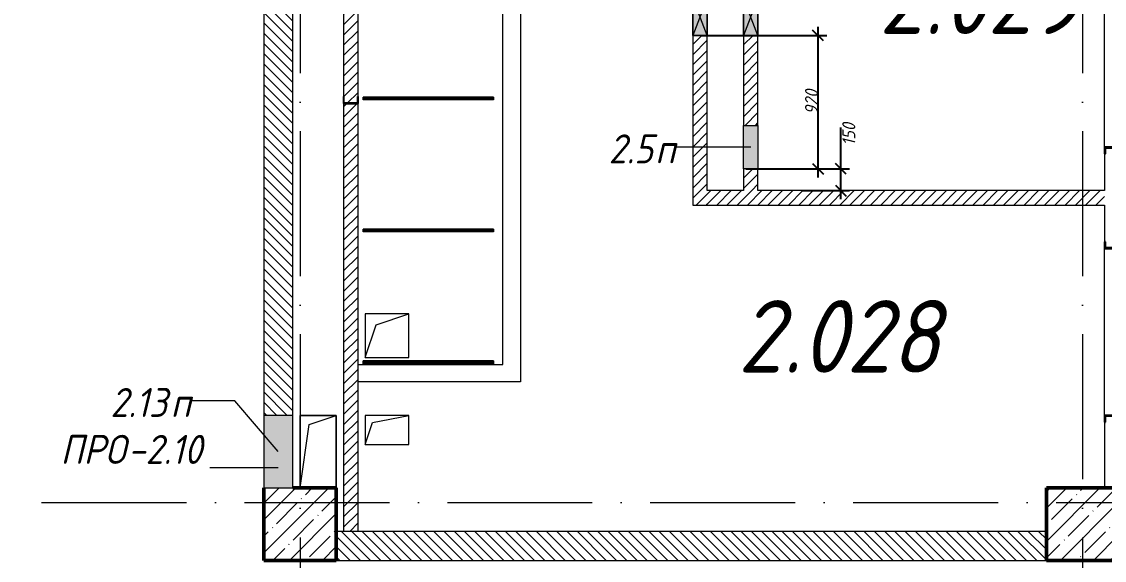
# Model space of a CAD drawing. Header units: millimetres. Extents: x -537608 to 253996, y -217170 to 186033.
# Drawn here: x -108819 to -101348, y 555 to 4270 of the extents above; entities that cross this region are included whole.
import ezdxf

# ---------------------------------------------------------------- set-up
doc = ezdxf.new("R2010")
doc.units = ezdxf.units.MM
doc.linetypes.add('50_200_ШТРИХ_1Т_ш5_п1_п1_', pattern=[1400, 1000, -200, 0, -200])
for name, color, linetype, lineweight in [('A-____-____-DIMS', 7, 'Continuous', 9), ('A-DETL-GENF-OTLN', 7, 'Continuous', 9), ('A-FLOR-____-OTLN', 7, 'Continuous', 9), ('A-GENM-____-IDEN', 7, 'Continuous', 9), ('A-GENM-____-MCUT', 7, 'Continuous', 25), ('A-GENM-____-OTLN', 7, 'Continuous', 9), ('A-GENM-____-OTLN-1', 7, 'Continuous', 25), ('A-GLAZ-____-IDEN', 7, 'Continuous', 9), ('A-GLAZ-____-OTLN', 7, 'Continuous', 9), ('A-WALL-____-MCUT', 7, 'Continuous', 13), ('A-WALL-____-OTLN', 7, 'Continuous', 9), ('A-WALL-____-PATT-1', 7, 'Continuous', 9), ('A-WALL-FNSH-MCUT-1', 7, 'Continuous', 9), ('I-WALL-____-OTLN', 7, 'Continuous', 9), ('S-COLS-____-MCUT', 7, 'Continuous', 50), ('S-COLS-____-OTLN', 7, 'Continuous', 9), ('S-GRID-____-OTLN-1', 7, '50_200_ШТРИХ_1Т_ш5_п1_п1_', 9), ('Марки помещений', 7, 'Continuous', 9)]:
    doc.layers.add(name, color=color, linetype=linetype, lineweight=lineweight)
doc.styles.add('ISOCPEUR_I_11', font='isocpeui.ttf', dxfattribs={"width": 0.9, "height": 200})
doc.styles.add('ISOCPEUR_I_2', font='isocpeui.ttf', dxfattribs={"width": 0.9, "height": 140})
doc.styles.add('ISOCPEUR_I_7', font='isocpeui.ttf', dxfattribs={"width": 0.9, "height": 90})
doc.dimstyles.new('ISO-1_8_0_9К_СРЕДНИЙ_Кладочные_1', dxfattribs={"dimscale": 304.8, "dimtxt": 89.638306, "dimasz": 0.246063, "dimexe": 0.19685, "dimexo": 0, "dimgap": 0, "dimtad": 1, "dimdec": 3, "dimrnd": 0.001, "dimdsep": 46, "dimtxsty": 'ISOCPEUR_I_7', "dimblk1": 'OBLIQUE', "dimblk2": 'OBLIQUE', "dimsah": 1, "dimcen": 0.09, "dimdle": 0.19685, "dimazin": 0, "dimtfac": 1, "dimtdec": 4, "dimtix": 1, "dimtmove": 0, "dimatfit": 3, "dimfxl": 1, "dimtvp": 1, "dimtolj": 1, "dimtzin": 0, "dimarcsym": 2})
doc.dimstyles.new('ISO-1_8_0_9К_СРЕДНИЙ_Кладочные_2', dxfattribs={"dimscale": 304.8, "dimtxt": 89.638306, "dimasz": 0.246063, "dimexe": 0.19685, "dimexo": 0, "dimgap": 0, "dimtad": 1, "dimdec": 3, "dimrnd": 0.001, "dimdsep": 46, "dimtxsty": 'ISOCPEUR_I_7', "dimblk1": 'OBLIQUE', "dimblk2": 'OBLIQUE', "dimsah": 1, "dimcen": 0.09, "dimdle": 0.19685, "dimazin": 0, "dimtfac": 1, "dimtdec": 4, "dimtix": 1, "dimtmove": 1, "dimatfit": 3, "dimfxl": 1, "dimtvp": 1, "dimtolj": 1, "dimtzin": 0, "dimarcsym": 2})
pattern_1 = [(135, (-184647.673, -45376.493), (-35.35534, -35.35534), [])]
pattern_2 = [(45, (-184647.673, -45376.493), (-35.35534, 35.35534), [])]

# ---------------------------------------------------------------- blocks, each defined once
blk = doc.blocks.new('BSC_Колонна _Прямоугольная - 500х500-V54-АР1_План отверстий 2 этажа в осях 1-64_Ю-ЯЯ')
at = {"layer": 'S-COLS-____-OTLN'}
h = blk.add_hatch(dxfattribs=at)
h.set_pattern_fill('FP_64', color=256, style=0, pattern_type=2)
h.set_pattern_definition([(45, (-83150, -46181.04), (-114.04925, 114.04925), []), (45, (-83035.95, -46181.04), (-114.04925, 114.04925), [201.613, -40.323, 3.353, -36.97])])
h.paths.add_polyline_path([(-250, -250), (250, -250), (250, 250), (-250, 250)], flags=0)
at = {"layer": 'S-COLS-____-MCUT'}
for p, q in [((250, 250), (-250, 250)), ((-250, 250), (-250, -250)), ((250, -250), (250, 250)), ((-250, -250), (250, -250))]:
    blk.add_line(p, q, dxfattribs=at)
blk = doc.blocks.new('BSC_Колонна _Прямоугольная - 500х500-V114-АР1_План отверстий 2 этажа в осях 1-64_Ю-ЯЯ')
at = {"layer": 'S-COLS-____-OTLN'}
h = blk.add_hatch(dxfattribs=at)
h.set_pattern_fill('FP_127', color=256, style=0, pattern_type=2)
h.set_pattern_definition([(45, (-77750, -46181.04), (-114.04925, 114.04925), []), (45, (-77635.95, -46181.04), (-114.04925, 114.04925), [201.613, -40.323, 3.353, -36.97])])
h.paths.add_polyline_path([(-250, -250), (250, -250), (250, 250), (-250, 250)], flags=0)
at = {"layer": 'S-COLS-____-MCUT'}
for p, q in [((-250, 250), (-250, -250)), ((250, 250), (-50, 250)), ((250, -250), (250, 250)), ((-250, -250), (250, -250))]:
    blk.add_line(p, q, dxfattribs=at)
blk = doc.blocks.new('154_Стойка_СКБ_Швеллер - СМ-2180_100-28278414-АР1_План отверстий 2 этажа в осях 1-64_Ю-ЯЯ')
at = {"layer": 'A-GENM-____-MCUT'}
for p, q in [((171, 50), (125, 50)), ((125, 50), (125, -50)), ((129.5, 42.4), (171, 42.4)), ((129.5, -42.4), (129.5, 42.4)), ((171, 42.4), (171, 50)), ((125, -50), (171, -50)), ((171, -42.4), (129.5, -42.4)), ((171, -50), (171, -42.4))]:
    blk.add_line(p, q, dxfattribs=at)
blk = doc.blocks.new('154_Фахверк_СКБ_Швеллер - Тип_100_3960-28331862-АР1_План отверстий 2 этажа в осях 1-64_Ю-ЯЯ')
at = {"layer": 'A-GENM-____-MCUT'}
for p, q in [((175, 50), (125, 50)), ((125, 50), (125, -50)), ((128, 47), (175, 47)), ((128, -47), (128, 47)), ((175, 47), (175, 50)), ((125, -50), (175, -50)), ((175, -47), (128, -47)), ((175, -50), (175, -47))]:
    blk.add_line(p, q, dxfattribs=at)
blk = doc.blocks.new('131_Панель боковая - 900х1500-29281255-АР1_План отверстий 2 этажа в осях 1-64_Ю-ЯЯ')
at = {"layer": 'A-GENM-____-MCUT'}
for p, q in [((450, 5), (-450, 5)), ((-450, 5), (-450, -5)), ((450, -5), (450, 5)), ((-450, -5), (450, -5))]:
    blk.add_line(p, q, dxfattribs=at)
at = {"layer": 'A-GENM-____-OTLN'}
for p, q in [((-450, 10), (450, 10)), ((-450, 5), (-450, 10)), ((450, 10), (450, 5)), ((-450, -10), (-450, -5)), ((-450, -10), (450, -10)), ((450, -5), (450, -10))]:
    blk.add_line(p, q, dxfattribs=at)
blk = doc.blocks.new('AR_Отверстие Ниша - Лючок-32404312-АР1_План отверстий 2 этажа в осях 1-64_Ю-ЯЯ')
at = {"layer": 'A-GLAZ-____-OTLN'}
blk.add_hatch(color=256, dxfattribs=at).paths.add_polyline_path([(150, 50), (-150, 50), (-150, -50), (150, -50)], flags=0)
for p, q in [((-150, 50), (150, 50)), ((-150, -50), (-150, 50)), ((150, 50), (150, -50)), ((150, -50), (-150, -50))]:
    blk.add_line(p, q, dxfattribs=at)
blk = doc.blocks.new('AR_Отверстие Ниша - Лючок-32401976-АР1_План отверстий 2 этажа в осях 1-64_Ю-ЯЯ')
at = {"layer": 'A-GLAZ-____-OTLN'}
blk.add_hatch(color=256, dxfattribs=at).paths.add_polyline_path([(250, -100), (250, 100), (-250, 100), (-250, -100)], flags=0)
for p, q in [((250, 100), (-250, 100)), ((-250, 100), (-250, -100)), ((250, -100), (250, 100)), ((-250, -100), (250, -100))]:
    blk.add_line(p, q, dxfattribs=at)
blk = doc.blocks.new('AR_Отверстие прямоугольное _в плите_ - AR_Отверстие прямоугольное _в плите_-30459229-АР1_План отверстий 2 этажа в осях 1-64_Ю-ЯЯ')
at = {"layer": 'A-GENM-____-OTLN'}
for p, q in [((125, 250), (-125, 250)), ((-125, 250), (-125, -250)), ((-62.5, 187.5), (125, 250)), ((125, -250), (125, 250)), ((-125, -250), (-62.5, 187.5))]:
    blk.add_line(p, q, dxfattribs=at)
blk = doc.blocks.new('AR_Отверстие прямоугольное _в плите_ - AR_Отверстие прямоугольное _в плите_-30459341-АР1_План отверстий 2 этажа в осях 1-64_Ю-ЯЯ')
at = {"layer": 'A-GENM-____-OTLN'}
for p, q in [((150, 150), (-150, 150)), ((-150, 150), (-150, -150)), ((-75, 75), (150, 150)), ((150, -150), (150, 150)), ((-150, -150), (-75, 75)), ((-150, -150), (150, -150))]:
    blk.add_line(p, q, dxfattribs=at)
blk = doc.blocks.new('AR_Отверстие прямоугольное _в плите_ - AR_Отверстие прямоугольное _в плите_-30459372-АР1_План отверстий 2 этажа в осях 1-64_Ю-ЯЯ')
at = {"layer": 'A-GENM-____-OTLN'}
for p, q in [((150, 100), (-150, 100)), ((-150, 100), (-150, -100)), ((-100, 50), (150, 100)), ((150, -100), (150, 100)), ((-150, -100), (-100, 50)), ((-150, -100), (150, -100))]:
    blk.add_line(p, q, dxfattribs=at)
blk = doc.blocks.new('AR_Отверстие прямоугольное _в стене__БезПР - AR_Отверстие прямоугольное _в стене__БезПР-36789349-АР1_План отверстий 2 этажа в осях 1-64_Ю-ЯЯ')
at = {"layer": 'A-GLAZ-____-OTLN'}
blk.add_hatch(color=256, dxfattribs=at).paths.add_polyline_path([(130, 50), (-130, 50), (-130, -50), (130, -50)], flags=0)
at = {"layer": 'A-DETL-GENF-OTLN'}
for p, q in [((-130, -50), (-130, 50)), ((-130, 50), (130, 50)), ((130, 50), (-130, -50)), ((-130, 50), (130, -50)), ((130, 50), (-130, 50)), ((-130, 50), (-130, -50)), ((130, 50), (130, -50)), ((130, -50), (130, 50)), ((130, -50), (-130, -50)), ((-130, -50), (130, -50))]:
    blk.add_line(p, q, dxfattribs=at)
at = {"layer": 'A-GLAZ-____-OTLN'}
blk.add_line((130, 50), (-130, 50), dxfattribs=at)
blk = doc.blocks.new('_Oblique')
at = {"color": 0, "linetype": 'ByBlock', "lineweight": -2}
blk.add_line((-0.5, -0.5), (0.5, 0.5), dxfattribs=at)
blk = doc.blocks.new('*D2267')
at = {"layer": 'A-____-____-DIMS', "color": 0, "lineweight": -2, "transparency": 16777216}
for p, q in [((-103166.3, 3254.5), (-103166.3, 3539.5)), ((-103822.4, 3254.5), (-103106.3, 3254.5)), ((-103166.3, 3044.5), (-103166.3, 3254.5)), ((-103429.4, 3104.5), (-103106.3, 3104.5))]:
    blk.add_line(p, q, dxfattribs=at)
at = {"layer": 'Defpoints', "color": 0, "transparency": 16777216}
for p in [(-103822.4, 3254.5), (-103166.3, 3254.5), (-103429.4, 3104.5)]:
    blk.add_point(p, dxfattribs=at)
at = {"layer": 'A-____-____-DIMS', "color": 0, "lineweight": -2, "transparency": 16777216, "xscale": 75, "yscale": 75, "zscale": 75}
for p, rotation in [((-103166.3, 3254.5), 90), ((-103166.3, 3104.5), 270)]:
    blk.add_blockref('_Oblique', p, dxfattribs=dict(at, rotation=rotation))
at = {"layer": 'A-____-____-DIMS', "color": 0, "transparency": 16777216, "insert": (-103156.1, 3415.4), "char_height": 90, "width": 368.207, "attachment_point": 1, "rotation": 90, "line_spacing_factor": 1.149209, "style": 'ISOCPEUR_I_7'}
blk.add_mtext('\\A1;150', dxfattribs=at)
blk = doc.blocks.new('*D2268')
at = {"layer": 'A-____-____-DIMS', "color": 0, "lineweight": -2, "transparency": 16777216}
for p, q in [((-103323.3, 3194.5), (-103323.3, 4234.5)), ((-104130.9, 4174.5), (-103263.3, 4174.5)), ((-103822.4, 3254.5), (-103263.3, 3254.5))]:
    blk.add_line(p, q, dxfattribs=at)
at = {"layer": 'Defpoints', "color": 0, "transparency": 16777216}
for p in [(-104130.9, 4174.5), (-103323.3, 4174.5), (-103822.4, 3254.5)]:
    blk.add_point(p, dxfattribs=at)
at = {"layer": 'A-____-____-DIMS', "color": 0, "lineweight": -2, "transparency": 16777216, "xscale": 75, "yscale": 75, "zscale": 75}
for p, rotation in [((-103323.3, 4174.5), 90), ((-103323.3, 3254.5), 270)]:
    blk.add_blockref('_Oblique', p, dxfattribs=dict(at, rotation=rotation))
at = {"layer": 'A-____-____-DIMS', "color": 0, "transparency": 16777216, "insert": (-103368.3, 3714.5), "char_height": 90, "width": 409.578, "attachment_point": 5, "rotation": 90, "style": 'ISOCPEUR_I_7'}
blk.add_mtext('\\A1;920', dxfattribs=at)

msp = doc.modelspace()

# ---------------------------------------------------------------- hatches: boundary and pattern name
at = {"layer": 'A-WALL-____-PATT-1'}
h = msp.add_hatch(dxfattribs=at)
h.set_pattern_fill('FP_5', color=256, style=0, pattern_type=2)
h.set_pattern_definition(pattern_2)
h.paths.add_polyline_path([(-106597.6725, 754.5485), (-106497.6725, 754.5485), (-106497.6725, 3704.5485), (-106597.6725, 3704.5485), (-106597.6725, 2161.6243)], flags=0)
h.paths.add_polyline_path([(-106594.6725, 3707.5485), (-106500.6725, 3707.5485), (-106500.6725, 3754.5485), (-106497.6725, 3754.5485), (-106497.6725, 6604.5485), (-106597.6725, 6604.5485), (-106597.6725, 3754.5485), (-106594.6725, 3754.5485)], flags=0)
h = msp.add_hatch(dxfattribs=at)
h.set_pattern_fill('FP_5', color=256, style=0, pattern_type=2)
h.set_pattern_definition(pattern_2)
h.paths.add_polyline_path([(-104087.6725, 3004.5485), (-104087.6725, 4174.5485), (-104187.6725, 4174.5485), (-104187.6725, 3004.5485)], flags=0)
h.paths.add_polyline_path([(-104187.6725, 4434.5485), (-104087.6725, 4434.5485), (-104087.6725, 4804.5485), (-104090.6725, 4804.5485), (-104090.6725, 4851.5485), (-104184.6725, 4851.5485), (-104184.6725, 4804.5485), (-104187.6725, 4804.5485)], flags=0)
h.paths.add_polyline_path([(-104137.6725, 4854.5485), (-104087.6725, 4854.5485), (-104087.6725, 6604.5485), (-104187.6725, 6604.5485), (-104187.6725, 4854.5485), (-104184.481, 4854.5485)], flags=0)
h = msp.add_hatch(dxfattribs=at)
h.set_pattern_fill('FP_5', color=256, style=0, pattern_type=2)
h.set_pattern_definition(pattern_2)
h.paths.add_polyline_path([(-103837.6725, 3104.5485), (-103737.6725, 3104.5485), (-103737.6725, 3254.5485), (-103837.6725, 3254.5485)], flags=0)
h.paths.add_polyline_path([(-103837.6725, 3554.5485), (-103737.6725, 3554.5485), (-103737.6725, 4174.5485), (-103837.6725, 4174.5485)], flags=0)
h.paths.add_polyline_path([(-103737.6725, 4434.5485), (-103737.6725, 4804.5485), (-103740.6725, 4804.5485), (-103740.6725, 4851.5485), (-103834.6725, 4851.5485), (-103834.6725, 4804.5485), (-103837.6725, 4804.5485), (-103837.6725, 4434.5485), (-103740.6725, 4434.5485)], flags=0)
h.paths.add_polyline_path([(-103737.6725, 4854.5485), (-103737.6725, 6604.5485), (-103837.6725, 6604.5485), (-103837.6725, 4854.5485), (-103740.6725, 4854.5485)], flags=0)
h = msp.add_hatch(dxfattribs=at)
h.set_pattern_fill('FP_6', color=256, style=0, pattern_type=2)
h.set_pattern_definition(pattern_1)
h.paths.add_polyline_path([(-107147.6725, 1554.5485), (-106947.6725, 1554.5485), (-106947.6725, 5654.5485), (-107147.6725, 5654.5485), (-107147.6725, 2161.6243)], flags=0)
h.paths.add_polyline_path([(-107147.6725, 6154.5485), (-106947.6725, 6154.5485), (-106947.6725, 6304.5485), (-107147.6725, 6304.5485)], flags=0)
h = msp.add_hatch(dxfattribs=at)
h.set_pattern_fill('FP_5', color=256, style=0, pattern_type=2)
h.set_pattern_definition(pattern_2)
h.paths.add_polyline_path([(-101347.6725, 3004.5485), (-101347.6725, 3104.5485), (-104087.6725, 3104.5485), (-104087.6725, 3004.5485), (-101590.3223, 3004.5485)], flags=0)
h = msp.add_hatch(dxfattribs=at)
h.set_pattern_fill('FP_6', color=256, style=0, pattern_type=2)
h.set_pattern_definition(pattern_1)
h.paths.add_polyline_path([(-101747.6725, 554.5485), (-101747.6725, 754.5485), (-106647.6725, 754.5485), (-106647.6725, 554.5485), (-103357.8229, 554.5485)], flags=0)

# ---------------------------------------------------------------- linework, layer by layer
at = {"layer": 'A-FLOR-____-OTLN'}
for p, q in [((-106897.6725, 1554.5485), (-106647.6725, 1554.5485)), ((-106897.6725, 1054.5485), (-106897.6725, 1554.5485)), ((-106647.6725, 1554.5485), (-106647.6725, 1054.5485))]:
    msp.add_line(p, q, dxfattribs=at)
at = {"layer": 'A-GENM-____-IDEN'}
msp.add_line((-107047.6725, 1192.4393), (-107520.8885, 1192.4393), dxfattribs=at)
at = {"layer": 'A-GLAZ-____-IDEN'}
for p, q in [((-103787.6725, 3404.5485), (-104304.352, 3404.6227)), ((-107347.6725, 1655.4777), (-107647.6725, 1655.4777)), ((-107047.6725, 1304.5485), (-107347.6725, 1655.4777))]:
    msp.add_line(p, q, dxfattribs=at)
at = {"layer": 'A-WALL-____-MCUT'}
for p, q in [((-107147.6725, 5654.5485), (-107147.6725, 1554.5485)), ((-106947.6725, 1554.5485), (-106947.6725, 5654.5485)), ((-101747.6725, 754.5485), (-106647.6725, 754.5485)), ((-106647.6725, 554.5485), (-101747.6725, 554.5485))]:
    msp.add_line(p, q, dxfattribs=at)
at = {"layer": 'A-WALL-____-OTLN'}
for p, q in [((-105497.6725, 1904.5485), (-105497.6725, 6604.5485)), ((-105377.6725, 6604.5485), (-105377.6725, 1784.5485)), ((-106497.6725, 1904.5485), (-105497.6725, 1904.5485)), ((-105377.6725, 1784.5485), (-106497.6725, 1784.5485))]:
    msp.add_line(p, q, dxfattribs=at)
at = {"layer": 'A-WALL-FNSH-MCUT-1'}
for p, q in [((-106597.6725, 6604.5485), (-106597.6725, 3754.5485)), ((-106497.6725, 3754.5485), (-106497.6725, 6604.5485)), ((-104187.6725, 4174.5485), (-104187.6725, 3004.5485)), ((-104087.6725, 3104.5485), (-104087.6725, 4174.5485)), ((-103837.6725, 4174.5485), (-103837.6725, 3554.5485)), ((-103737.6725, 3554.5485), (-103737.6725, 4174.5485)), ((-106597.6725, 3704.5485), (-106597.6725, 754.5485)), ((-106497.6725, 754.5485), (-106497.6725, 3704.5485)), ((-101347.6725, 3358.5485), (-101347.6725, 3104.5485)), ((-103837.6725, 3254.5485), (-103837.6725, 3104.5485)), ((-103737.6725, 3104.5485), (-103737.6725, 3254.5485)), ((-103837.6725, 3104.5485), (-104087.6725, 3104.5485)), ((-101347.6725, 3104.5485), (-103737.6725, 3104.5485)), ((-104187.6725, 3004.5485), (-101347.6725, 3004.5485)), ((-101347.6725, 3004.5485), (-101347.6725, 2750.5485)), ((-101347.6725, 1508.5485), (-101347.6725, 1054.5485))]:
    msp.add_line(p, q, dxfattribs=at)
at = {"layer": 'I-WALL-____-OTLN'}
for p, q in [((-101347.6725, 3404.5485), (-101347.6725, 4554.5485)), ((-101347.6725, 1554.5485), (-101347.6725, 2704.5485))]:
    msp.add_line(p, q, dxfattribs=at)
at = {"layer": 'S-GRID-____-OTLN-1'}
for p, q in [((-106897.6725, 45516.3579), (-106897.6725, -5395.4515)), ((-101497.6725, 45516.3579), (-101497.6725, -5395.4515)), ((-115681.6392, 954.5485), (-94328.8852, 954.5485))]:
    msp.add_line(p, q, dxfattribs=at)

# ---------------------------------------------------------------- block references
at = {"layer": 'A-GENM-____-OTLN', "rotation": 180}
for p in [(-106012.6725, 3739.5485), (-106012.6725, 2829.5485), (-106012.6725, 1919.5485)]:
    msp.add_blockref('131_Панель боковая - 900х1500-29281255-АР1_План отверстий 2 этажа в осях 1-64_Ю-ЯЯ', p, dxfattribs=at)
at = {"layer": 'A-GENM-____-OTLN'}
for name, p in [('AR_Отверстие прямоугольное _в плите_ - AR_Отверстие прямоугольное _в плите_-30459341-АР1_План отверстий 2 этажа в осях 1-64_Ю-ЯЯ', (-106297.6725, 2104.5485)), ('AR_Отверстие прямоугольное _в плите_ - AR_Отверстие прямоугольное _в плите_-30459229-АР1_План отверстий 2 этажа в осях 1-64_Ю-ЯЯ', (-106772.6725, 1304.5485)), ('AR_Отверстие прямоугольное _в плите_ - AR_Отверстие прямоугольное _в плите_-30459372-АР1_План отверстий 2 этажа в осях 1-64_Ю-ЯЯ', (-106297.6725, 1454.5485))]:
    msp.add_blockref(name, p, dxfattribs=at)
at = {"layer": 'A-GENM-____-OTLN-1'}
for name, p, rotation in [('154_Фахверк_СКБ_Швеллер - Тип_100_3960-28331862-АР1_План отверстий 2 этажа в осях 1-64_Ю-ЯЯ', (-106547.6725, 3579.5485), 89.99999999999991), ('154_Стойка_СКБ_Швеллер - СМ-2180_100-28278414-АР1_План отверстий 2 этажа в осях 1-64_Ю-ЯЯ', (-101297.6725, 3529.5485), 270), ('154_Стойка_СКБ_Швеллер - СМ-2180_100-28278414-АР1_План отверстий 2 этажа в осях 1-64_Ю-ЯЯ', (-101297.6725, 2579.5485), 90), ('154_Стойка_СКБ_Швеллер - СМ-2180_100-28278414-АР1_План отверстий 2 этажа в осях 1-64_Ю-ЯЯ', (-101297.6725, 1679.5485), 270)]:
    msp.add_blockref(name, p, dxfattribs=dict(at, rotation=rotation))
at = {"layer": 'A-GLAZ-____-OTLN'}
for name, p, rotation in [('AR_Отверстие прямоугольное _в стене__БезПР - AR_Отверстие прямоугольное _в стене__БезПР-36789349-АР1_План отверстий 2 этажа в осях 1-64_Ю-ЯЯ', (-104137.6725, 4304.5485), 269.9999999999998), ('AR_Отверстие прямоугольное _в стене__БезПР - AR_Отверстие прямоугольное _в стене__БезПР-36789349-АР1_План отверстий 2 этажа в осях 1-64_Ю-ЯЯ', (-103787.6725, 4304.5485), 269.9999999999998), ('AR_Отверстие Ниша - Лючок-32404312-АР1_План отверстий 2 этажа в осях 1-64_Ю-ЯЯ', (-103787.6725, 3404.5485), 269.9999999999998), ('AR_Отверстие Ниша - Лючок-32401976-АР1_План отверстий 2 этажа в осях 1-64_Ю-ЯЯ', (-107047.6725, 1304.5485), 269.9999999999999)]:
    msp.add_blockref(name, p, dxfattribs=dict(at, rotation=rotation))
at = {"layer": 'S-COLS-____-OTLN'}
for name, p in [('BSC_Колонна _Прямоугольная - 500х500-V114-АР1_План отверстий 2 этажа в осях 1-64_Ю-ЯЯ', (-106897.6725, 804.5485)), ('BSC_Колонна _Прямоугольная - 500х500-V54-АР1_План отверстий 2 этажа в осях 1-64_Ю-ЯЯ', (-101497.6725, 804.5485))]:
    msp.add_blockref(name, p, dxfattribs=at)

# ---------------------------------------------------------------- texts
at = {"insert": (-102903.6796, 4684.6255), "char_height": 500, "width": 785.65375, "attachment_point": 1, "style": 'ISOCPEUR_I_2'}
msp.add_mtext('2.029', dxfattribs=at)
at = {"layer": 'A-GENM-____-IDEN', "char_height": 200, "attachment_point": 1, "style": 'ISOCPEUR_I_11'}
for s, insert, width in [('ПРО', (-108550.6937, 1419.5554), 562.784625), ('-2.10', (-108086.35, 1419.5554), 663.79725)]:
    msp.add_mtext(s, dxfattribs=dict(at, insert=insert, width=width))
at = {"layer": 'A-GLAZ-____-IDEN', "char_height": 200, "attachment_point": 1, "style": 'ISOCPEUR_I_11'}
for s, insert, width in [('2.5', (-104768.4014, 3492.2373), 389.620125), ('\\fISOCPEUR|b0|i1|c204|p34|;\\W.9;п', (-104446.9326, 3492.2373), 158.734125), ('2.13', (-108207.1241, 1743.0923), 505.063125), ('\\fISOCPEUR|b0|i1|c204|p34|;\\W.9;п', (-107790.4054, 1743.0923), 158.734125)]:
    msp.add_mtext(s, dxfattribs=dict(at, insert=insert, width=width))
at = {"layer": 'Марки помещений', "insert": (-103877.156, 2349.1872), "char_height": 500, "width": 785.65375, "attachment_point": 1, "style": 'ISOCPEUR_I_2'}
msp.add_mtext('2.028', dxfattribs=at)

# ---------------------------------------------------------------- dimensions: what is measured, and where the dimension line sits
at = {"layer": 'A-____-____-DIMS'}
dim = msp.add_linear_dim(base=(-103323.2955, 4174.5485), p1=(-103822.4384, 3254.5485), p2=(-104130.9354, 4174.5485), angle=90, dimstyle='ISO-1_8_0_9К_СРЕДНИЙ_Кладочные_2', override={"dimpost": '<>', "dimfxl": 970.345481}, dxfattribs=at)
dim.commit()
dim.dimension.update_dxf_attribs({"geometry": '*D2268', "text_midpoint": (-103368.2955, 3714.5485)})
dim = msp.add_linear_dim(base=(-103166.2767, 3254.5485), p1=(-103429.3615, 3104.5485), p2=(-103822.4384, 3254.5485), angle=90, dimstyle='ISO-1_8_0_9К_СРЕДНИЙ_Кладочные_1', override={"dimpost": '<>', "dimfxl": 420.72492}, dxfattribs=at)
dim.commit()
dim.dimension.update_dxf_attribs({"geometry": '*D2267', "text_midpoint": (-103096.1381, 3539.4984), "dimtype": 160, "text_rotation": 90})

doc.saveas('drawing.dxf')
